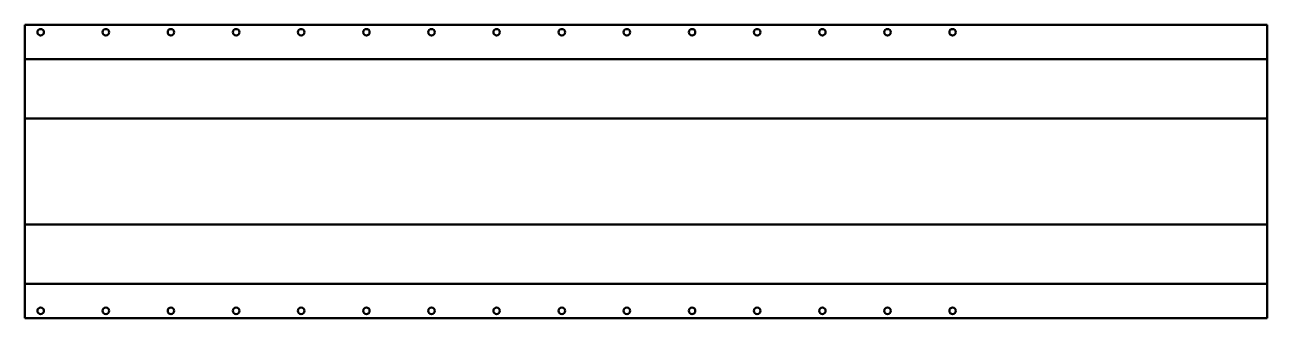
# Model space of a CAD drawing. Header units: millimetres. Extents: x 0 to 1335, y 0 to 316.
import ezdxf

# ---------------------------------------------------------------- set-up
doc = ezdxf.new("R2010")
doc.units = ezdxf.units.MM
for name, color, linetype, lineweight in [('IV_BEND', 250, 'Continuous', 50), ('IV_BEND_DOWN', 250, 'Continuous', 50), ('IV_INTERIOR_PROFILES', 7, 'Continuous', 50), ('IV_OUTER_PROFILE', 7, 'Continuous', 50)]:
    doc.layers.add(name, color=color, linetype=linetype, lineweight=lineweight)

msp = doc.modelspace()

# ---------------------------------------------------------------- linework, layer by layer
at = {"layer": 'IV_BEND'}
for p, q in [((0, 214.8), (1335, 214.8)), ((1335, 100.9), (0, 100.9))]:
    msp.add_line(p, q, dxfattribs=at)
at = {"layer": 'IV_BEND_DOWN'}
for p, q in [((1335, 278.7), (0, 278.7)), ((0, 37), (1335, 37))]:
    msp.add_line(p, q, dxfattribs=at)
at = {"layer": 'IV_INTERIOR_PROFILES'}
for centre in [(17, 307.7), (87, 307.7), (157, 307.7), (227, 307.7), (297, 307.7), (367, 307.7), (437, 307.7), (507, 307.7), (577, 307.7), (647, 307.7), (717, 307.7), (787, 307.7), (857, 307.7), (927, 307.7), (997, 307.7), (17, 8), (87, 8), (157, 8), (227, 8), (297, 8), (367, 8), (437, 8), (507, 8), (577, 8), (647, 8), (717, 8), (787, 8), (857, 8), (927, 8), (997, 8)]:
    msp.add_circle(centre, 3.5, dxfattribs=at)
at = {"layer": 'IV_OUTER_PROFILE'}
for p, q in [((0, 0), (0, 315.7)), ((0, 315.7), (1335, 315.7)), ((1335, 315.7), (1335, 0)), ((0, 0), (1335, 0))]:
    msp.add_line(p, q, dxfattribs=at)

doc.saveas('drawing.dxf')
